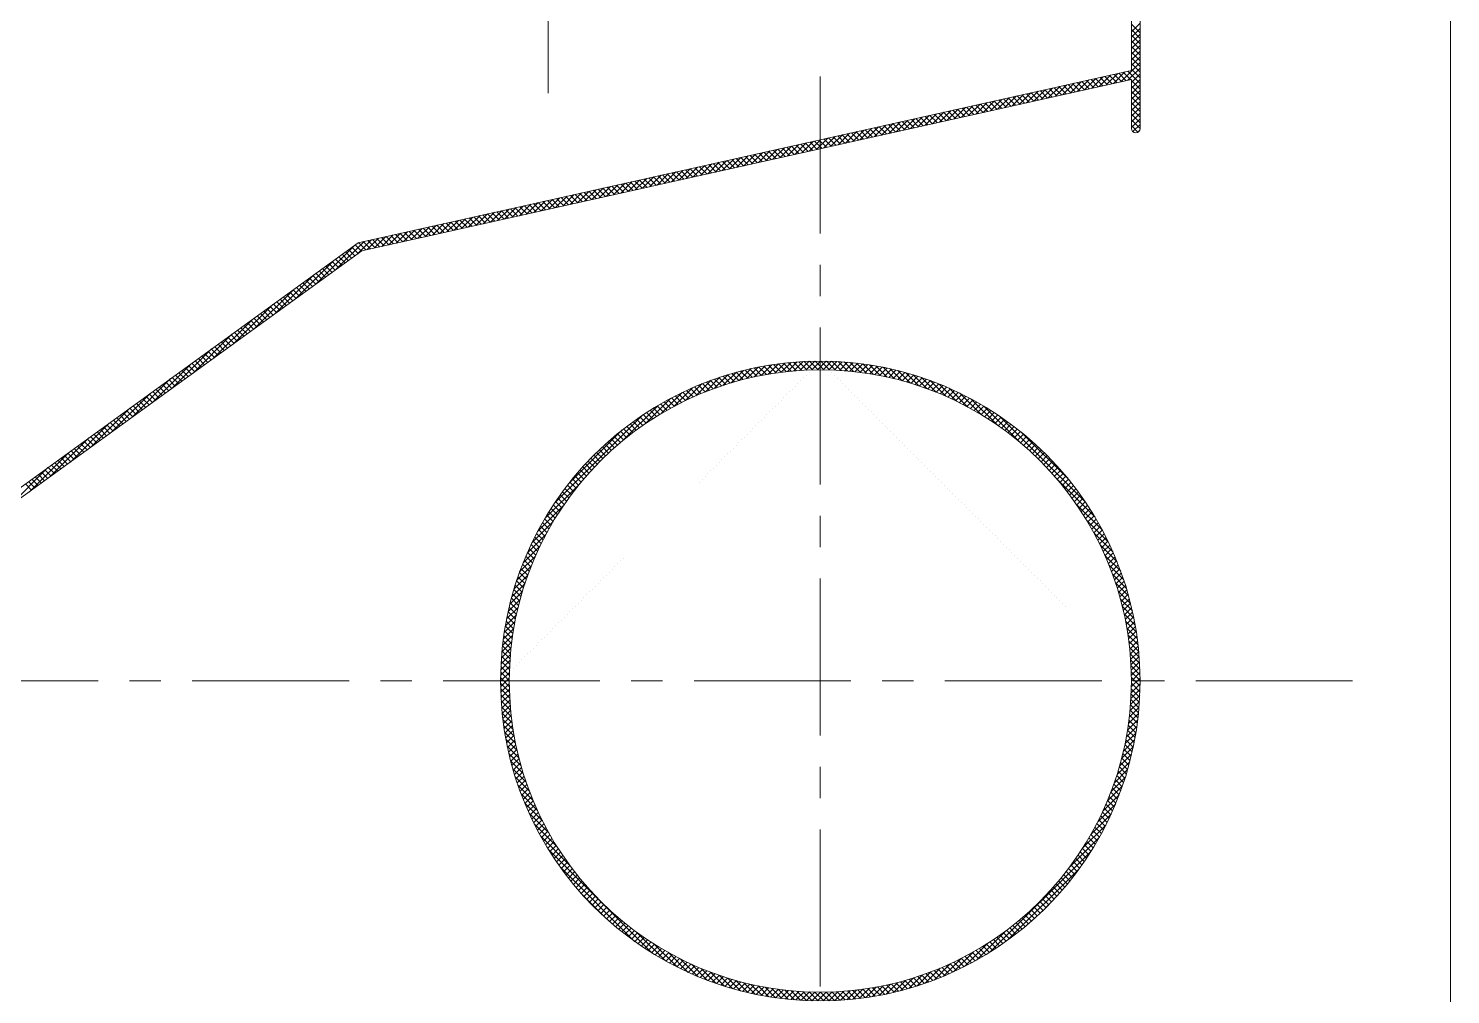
# Model space of a CAD drawing. Header units: millimetres. Extents: x 3251 to 3845, y 1091 to 1511.
# Drawn here: x 3583.14 to 3605.81, y 1142.05 to 1157.44 of the extents above; entities that cross this region are included whole.
import ezdxf

# ---------------------------------------------------------------- set-up
doc = ezdxf.new("R2010")
doc.units = ezdxf.units.MM
doc.linetypes.add('CENTERX2', pattern=[4, 2.5, -0.5, 0.5, -0.5])
for name, color, linetype, lineweight, true_color in [('1', 1, 'Continuous', 18, 0xff0000), ('2', 2, 'Continuous', 18, 0xffff00), ('3', 3, 'CENTERX2', 18, 0x00ff00)]:
    doc.layers.add(name, color=color, linetype=linetype, lineweight=lineweight, true_color=true_color)

msp = doc.modelspace()

# ---------------------------------------------------------------- hatches: boundary and pattern name
at = {"layer": '2'}
h = msp.add_hatch(dxfattribs=at)
h.set_pattern_fill('ANSI37', color=256, scale=0.02, style=0)
h.set_pattern_definition([(45, (3128.39006, 657.37576), (-0.0449012806, 0.0449012806), []), (135, (3128.39006, 657.37576), (-0.0449012806, -0.0449012806), [])])
edge = h.paths.add_edge_path(flags=0)
edge.add_line((3595.76311, 1152.14152), (3595.76311, 1152.00313))
edge.add_arc((3595.76311, 1147.04372), 4.9594, 90, 180)
edge.add_line((3590.8037, 1147.04372), (3590.66531, 1147.04372))
edge.add_arc((3595.76311, 1147.04372), 5.09779, 90, 180, ccw=False)
edge = h.paths.add_edge_path(flags=0)
edge.add_line((3595.76311, 1152.00313), (3595.76311, 1152.14152))
edge.add_arc((3595.76311, 1147.04372), 5.09779, 0, 90, ccw=False)
edge.add_line((3600.8609, 1147.04372), (3600.72251, 1147.04372))
edge.add_arc((3595.76311, 1147.04372), 4.9594, 0, 90)
edge = h.paths.add_edge_path(flags=0)
edge.add_line((3600.72251, 1147.04372), (3600.8609, 1147.04372))
edge.add_arc((3595.76311, 1147.04372), 5.09779, 270, 360, ccw=False)
edge.add_line((3595.76311, 1141.94593), (3595.76311, 1142.08432))
edge.add_arc((3595.76311, 1147.04372), 4.9594, 270, 360)
edge = h.paths.add_edge_path(flags=0)
edge.add_line((3590.66531, 1147.04372), (3590.8037, 1147.04372))
edge.add_arc((3595.76311, 1147.04372), 4.9594, 180, 270)
edge.add_line((3595.76311, 1142.08432), (3595.76311, 1141.94593))
edge.add_arc((3595.76311, 1147.04372), 5.09779, 180, 270, ccw=False)

# ---------------------------------------------------------------- linework, layer by layer
at = {"layer": '1'}
for p, q in [((3605.81178, 1203.38888), (3605.81178, 1138.13812)), ((3600.8609, 1185.64805), (3600.8609, 1155.85069)), ((3600.72251, 1184.75358), (3600.72251, 1156.77342)), ((3588.39404, 1154.0286), (3600.72251, 1156.77342)), ((3588.45206, 1153.89974), (3600.72251, 1156.63165)), ((3600.72251, 1156.63165), (3600.72251, 1155.85069)), ((3582.90419, 1150.05036), (3588.39404, 1154.0286)), ((3582.93747, 1149.90358), (3588.45206, 1153.89974))]:
    msp.add_line(p, q, dxfattribs=at)
for radius in [5.09779, 4.9594]:
    msp.add_circle((3595.76311, 1147.04372), radius, dxfattribs=at)
msp.add_arc((3600.79171, 1155.85069), 0.06919, 180, 360, dxfattribs=at)
at = {"layer": '2'}
for p, q in [((3600.72251, 1157.39176), (3600.8609, 1157.53015)), ((3600.8609, 1157.37553), (3600.72251, 1157.51392)), ((3600.72251, 1157.30196), (3600.8609, 1157.44035)), ((3600.8609, 1157.28573), (3600.72251, 1157.42412)), ((3600.72251, 1157.21216), (3600.8609, 1157.35055)), ((3600.8609, 1157.19593), (3600.72251, 1157.33432)), ((3600.72251, 1157.12235), (3600.8609, 1157.26074)), ((3600.8609, 1157.10612), (3600.72251, 1157.24451)), ((3600.72251, 1157.03255), (3600.8609, 1157.17094)), ((3600.8609, 1157.01632), (3600.72251, 1157.15471)), ((3600.72251, 1156.94275), (3600.8609, 1157.08114)), ((3600.55335, 1156.59398), (3600.8609, 1156.90153)), ((3600.8609, 1156.92652), (3600.72251, 1157.06491)), ((3600.72251, 1156.85295), (3600.8609, 1156.99134)), ((3600.8609, 1156.83672), (3600.72251, 1156.97511)), ((3600.8609, 1156.74691), (3600.72251, 1156.8853)), ((3599.86022, 1156.43966), (3600.0426, 1156.62205)), ((3599.97574, 1156.46538), (3600.15812, 1156.64777)), ((3600.19548, 1156.51431), (3600.07952, 1156.63027)), ((3600.09126, 1156.4911), (3600.27364, 1156.67349)), ((3600.26893, 1156.53066), (3600.15297, 1156.64662)), ((3600.20678, 1156.51682), (3600.38917, 1156.69921)), ((3600.34238, 1156.54701), (3600.22642, 1156.66297)), ((3600.41583, 1156.56337), (3600.29987, 1156.67933)), ((3600.32231, 1156.54254), (3600.50469, 1156.72493)), ((3600.48928, 1156.57972), (3600.37332, 1156.69568)), ((3600.43783, 1156.56826), (3600.62021, 1156.75065)), ((3600.56273, 1156.59607), (3600.44677, 1156.71203)), ((3600.63618, 1156.61243), (3600.52022, 1156.72839)), ((3600.70963, 1156.62878), (3600.59367, 1156.74474)), ((3600.8609, 1156.56731), (3600.66712, 1156.76109)), ((3600.66887, 1156.6197), (3600.8609, 1156.81173)), ((3600.8609, 1156.65711), (3600.72251, 1156.7955)), ((3600.72251, 1156.58354), (3600.8609, 1156.72193)), ((3600.72251, 1156.49374), (3600.8609, 1156.63213)), ((3598.93603, 1156.2339), (3599.11842, 1156.41629)), ((3599.16719, 1156.28537), (3599.05123, 1156.40133)), ((3599.05156, 1156.25962), (3599.23394, 1156.44201)), ((3599.24064, 1156.30172), (3599.12468, 1156.41768)), ((3599.16708, 1156.28534), (3599.34946, 1156.46773)), ((3599.31409, 1156.31807), (3599.19813, 1156.43403)), ((3599.38754, 1156.33443), (3599.27157, 1156.45039)), ((3599.2826, 1156.31106), (3599.46499, 1156.49345)), ((3599.46098, 1156.35078), (3599.34502, 1156.46674)), ((3599.39812, 1156.33678), (3599.58051, 1156.51917)), ((3599.53443, 1156.36713), (3599.41847, 1156.48309)), ((3599.60788, 1156.38348), (3599.49192, 1156.49944)), ((3599.51365, 1156.3625), (3599.69603, 1156.54489)), ((3599.68133, 1156.39984), (3599.56537, 1156.5158)), ((3599.62917, 1156.38822), (3599.81155, 1156.57061)), ((3599.75478, 1156.41619), (3599.63882, 1156.53215)), ((3599.82823, 1156.43254), (3599.71227, 1156.5485)), ((3599.74469, 1156.41394), (3599.92708, 1156.59633)), ((3599.90168, 1156.4489), (3599.78572, 1156.56486)), ((3599.97513, 1156.46525), (3599.85917, 1156.58121)), ((3600.04858, 1156.4816), (3599.93262, 1156.59756)), ((3600.12203, 1156.49795), (3600.00607, 1156.61392)), ((3600.8609, 1156.47751), (3600.72251, 1156.6159)), ((3600.72251, 1156.40393), (3600.8609, 1156.54232)), ((3600.8609, 1156.3877), (3600.72251, 1156.52609)), ((3600.72251, 1156.31413), (3600.8609, 1156.45252)), ((3600.8609, 1156.2979), (3600.72251, 1156.43629)), ((3597.89633, 1156.00242), (3598.07871, 1156.18481)), ((3598.01185, 1156.02814), (3598.19424, 1156.21053)), ((3598.13889, 1156.05643), (3598.02293, 1156.17239)), ((3598.21234, 1156.07278), (3598.09638, 1156.18874)), ((3598.12738, 1156.05386), (3598.30976, 1156.23625)), ((3598.28579, 1156.08913), (3598.16983, 1156.20509)), ((3598.2429, 1156.07958), (3598.42528, 1156.26197)), ((3598.35924, 1156.10549), (3598.24328, 1156.22145)), ((3598.43269, 1156.12184), (3598.31673, 1156.2378)), ((3598.35842, 1156.1053), (3598.54081, 1156.28769)), ((3598.50614, 1156.13819), (3598.39018, 1156.25415)), ((3598.57959, 1156.15454), (3598.46363, 1156.2705)), ((3598.47394, 1156.13102), (3598.65633, 1156.31341)), ((3598.65304, 1156.1709), (3598.53708, 1156.28686)), ((3598.58947, 1156.15674), (3598.77185, 1156.33913)), ((3598.72649, 1156.18725), (3598.61053, 1156.30321)), ((3598.79994, 1156.2036), (3598.68398, 1156.31956)), ((3598.70499, 1156.18246), (3598.88737, 1156.36485)), ((3598.87339, 1156.21996), (3598.75743, 1156.33592)), ((3598.82051, 1156.20818), (3599.0029, 1156.39057)), ((3598.94684, 1156.23631), (3598.83088, 1156.35227)), ((3599.02029, 1156.25266), (3598.90433, 1156.36862)), ((3599.09374, 1156.26901), (3598.97778, 1156.38497)), ((3600.72251, 1156.22433), (3600.8609, 1156.36272)), ((3600.8609, 1156.2081), (3600.72251, 1156.34649)), ((3600.72251, 1156.13453), (3600.8609, 1156.27292)), ((3600.8609, 1156.1183), (3600.72251, 1156.25669)), ((3600.72251, 1156.04472), (3600.8609, 1156.18311)), ((3600.8609, 1156.02849), (3600.72251, 1156.16688)), ((3596.85663, 1155.77094), (3597.03901, 1155.95333)), ((3596.97215, 1155.79666), (3597.15453, 1155.97905)), ((3597.1106, 1155.82749), (3596.99464, 1155.94345)), ((3597.18405, 1155.84384), (3597.06809, 1155.9598)), ((3597.08767, 1155.82238), (3597.27006, 1156.00477)), ((3597.2575, 1155.86019), (3597.14153, 1155.97615)), ((3597.20319, 1155.8481), (3597.38558, 1156.03049)), ((3597.33094, 1155.87654), (3597.21498, 1155.9925)), ((3597.40439, 1155.8929), (3597.28843, 1156.00886)), ((3597.31872, 1155.87382), (3597.5011, 1156.05621)), ((3597.47784, 1155.90925), (3597.36188, 1156.02521)), ((3597.43424, 1155.89954), (3597.61662, 1156.08193)), ((3597.55129, 1155.9256), (3597.43533, 1156.04156)), ((3597.62474, 1155.94196), (3597.50878, 1156.05792)), ((3597.54976, 1155.92526), (3597.73215, 1156.10765)), ((3597.69819, 1155.95831), (3597.58223, 1156.07427)), ((3597.77164, 1155.97466), (3597.65568, 1156.09062)), ((3597.66529, 1155.95098), (3597.84767, 1156.13337)), ((3597.84509, 1155.99101), (3597.72913, 1156.10698)), ((3597.78081, 1155.9767), (3597.96319, 1156.15909)), ((3597.91854, 1156.00737), (3597.80258, 1156.12333)), ((3597.99199, 1156.02372), (3597.87603, 1156.13968)), ((3598.06544, 1156.04007), (3597.94948, 1156.15603)), ((3600.72251, 1155.95492), (3600.8609, 1156.09331)), ((3600.8609, 1155.93869), (3600.72251, 1156.07708)), ((3600.72251, 1155.86512), (3600.8609, 1156.00351)), ((3600.86088, 1155.84891), (3600.72251, 1155.98728)), ((3595.81692, 1155.53946), (3595.99931, 1155.72185)), ((3595.93245, 1155.56518), (3596.11483, 1155.74757)), ((3596.0823, 1155.59854), (3595.96634, 1155.71451)), ((3596.15575, 1155.6149), (3596.03979, 1155.73086)), ((3596.04797, 1155.5909), (3596.23035, 1155.77329)), ((3596.2292, 1155.63125), (3596.11324, 1155.74721)), ((3596.16349, 1155.61662), (3596.34587, 1155.79901)), ((3596.30265, 1155.6476), (3596.18669, 1155.76356)), ((3596.3761, 1155.66396), (3596.26014, 1155.77992)), ((3596.27901, 1155.64234), (3596.4614, 1155.82473)), ((3596.44955, 1155.68031), (3596.33359, 1155.79627)), ((3596.39454, 1155.66806), (3596.57692, 1155.85045)), ((3596.523, 1155.69666), (3596.40704, 1155.81262)), ((3596.59645, 1155.71302), (3596.48049, 1155.82898)), ((3596.51006, 1155.69378), (3596.69244, 1155.87617)), ((3596.6699, 1155.72937), (3596.55394, 1155.84533)), ((3596.62558, 1155.7195), (3596.80797, 1155.90189)), ((3596.74335, 1155.74572), (3596.62739, 1155.86168)), ((3596.8168, 1155.76207), (3596.70084, 1155.87803)), ((3596.7411, 1155.74522), (3596.92349, 1155.92761)), ((3596.89025, 1155.77843), (3596.77429, 1155.89439)), ((3596.9637, 1155.79478), (3596.84774, 1155.91074)), ((3597.03715, 1155.81113), (3596.92119, 1155.92709)), ((3600.82813, 1155.79186), (3600.72251, 1155.89747)), ((3600.74597, 1155.79877), (3600.8609, 1155.91371)), ((3600.83017, 1155.79317), (3600.84923, 1155.81223)), ((3594.77722, 1155.30798), (3594.9596, 1155.49036)), ((3594.89274, 1155.3337), (3595.07513, 1155.51608)), ((3595.00826, 1155.35942), (3595.19065, 1155.5418)), ((3595.12746, 1155.38596), (3595.01149, 1155.50192)), ((3595.2009, 1155.40231), (3595.08494, 1155.51827)), ((3595.12379, 1155.38514), (3595.30617, 1155.56752)), ((3595.27435, 1155.41866), (3595.15839, 1155.53462)), ((3595.3478, 1155.43502), (3595.23184, 1155.55098)), ((3595.23931, 1155.41086), (3595.42169, 1155.59324)), ((3595.42125, 1155.45137), (3595.30529, 1155.56733)), ((3595.35483, 1155.43658), (3595.53722, 1155.61896)), ((3595.4947, 1155.46772), (3595.37874, 1155.58368)), ((3595.56815, 1155.48407), (3595.45219, 1155.60003)), ((3595.47035, 1155.4623), (3595.65274, 1155.64468)), ((3595.6416, 1155.50043), (3595.52564, 1155.61639)), ((3595.58588, 1155.48802), (3595.76826, 1155.6704)), ((3595.71505, 1155.51678), (3595.59909, 1155.63274)), ((3595.7885, 1155.53313), (3595.67254, 1155.64909)), ((3595.7014, 1155.51374), (3595.88378, 1155.69613)), ((3595.86195, 1155.54949), (3595.74599, 1155.66545)), ((3595.9354, 1155.56584), (3595.81944, 1155.6818)), ((3596.00885, 1155.58219), (3595.89289, 1155.69815)), ((3593.85304, 1155.10222), (3594.03542, 1155.2846)), ((3593.96856, 1155.12794), (3594.15094, 1155.31032)), ((3594.09916, 1155.15702), (3593.9832, 1155.27298)), ((3594.17261, 1155.17337), (3594.05665, 1155.28933)), ((3594.08408, 1155.15366), (3594.26647, 1155.33604)), ((3594.24606, 1155.18972), (3594.1301, 1155.30568)), ((3594.19961, 1155.17938), (3594.38199, 1155.36176)), ((3594.31951, 1155.20608), (3594.20355, 1155.32204)), ((3594.39296, 1155.22243), (3594.277, 1155.33839)), ((3594.31513, 1155.2051), (3594.49751, 1155.38748)), ((3594.46641, 1155.23878), (3594.35045, 1155.35474)), ((3594.53986, 1155.25513), (3594.4239, 1155.37109)), ((3594.43065, 1155.23082), (3594.61304, 1155.4132)), ((3594.61331, 1155.27149), (3594.49735, 1155.38745)), ((3594.54617, 1155.25654), (3594.72856, 1155.43892)), ((3594.68676, 1155.28784), (3594.5708, 1155.4038)), ((3594.76021, 1155.30419), (3594.64425, 1155.42015)), ((3594.6617, 1155.28226), (3594.84408, 1155.46464)), ((3594.83366, 1155.32055), (3594.7177, 1155.43651)), ((3594.90711, 1155.3369), (3594.79115, 1155.45286)), ((3594.98056, 1155.35325), (3594.8646, 1155.46921)), ((3595.05401, 1155.3696), (3594.93805, 1155.48556)), ((3592.81333, 1154.87074), (3592.99572, 1155.05312)), ((3592.92886, 1154.89646), (3593.11124, 1155.07884)), ((3593.07086, 1154.92808), (3592.9549, 1155.04404)), ((3593.14431, 1154.94443), (3593.02835, 1155.06039)), ((3593.04438, 1154.92218), (3593.22676, 1155.10456)), ((3593.21776, 1154.96078), (3593.1018, 1155.07674)), ((3593.1599, 1154.9479), (3593.34229, 1155.13028)), ((3593.29121, 1154.97713), (3593.17525, 1155.09309)), ((3593.36466, 1154.99349), (3593.2487, 1155.10945)), ((3593.27542, 1154.97362), (3593.45781, 1155.156)), ((3593.43811, 1155.00984), (3593.32215, 1155.1258)), ((3593.39095, 1154.99934), (3593.57333, 1155.18172)), ((3593.51156, 1155.02619), (3593.3956, 1155.14215)), ((3593.58501, 1155.04255), (3593.46905, 1155.15851)), ((3593.50647, 1155.02506), (3593.68885, 1155.20744)), ((3593.65846, 1155.0589), (3593.5425, 1155.17486)), ((3593.73191, 1155.07525), (3593.61595, 1155.19121)), ((3593.62199, 1155.05078), (3593.80438, 1155.23316)), ((3593.80536, 1155.0916), (3593.6894, 1155.20757)), ((3593.73752, 1155.0765), (3593.9199, 1155.25888)), ((3593.87881, 1155.10796), (3593.76285, 1155.22392)), ((3593.95226, 1155.12431), (3593.8363, 1155.24027)), ((3594.02571, 1155.14066), (3593.90975, 1155.25662)), ((3591.77363, 1154.63926), (3591.95601, 1154.82164)), ((3591.88915, 1154.66498), (3592.07154, 1154.84736)), ((3592.04257, 1154.69914), (3591.92661, 1154.8151)), ((3592.11602, 1154.71549), (3592.00006, 1154.83145)), ((3592.00468, 1154.6907), (3592.18706, 1154.87308)), ((3592.18947, 1154.73184), (3592.07351, 1154.8478)), ((3592.1202, 1154.71642), (3592.30258, 1154.8988)), ((3592.26292, 1154.74819), (3592.14696, 1154.86415)), ((3592.33637, 1154.76455), (3592.22041, 1154.88051)), ((3592.23572, 1154.74214), (3592.41811, 1154.92452)), ((3592.40982, 1154.7809), (3592.29386, 1154.89686)), ((3592.35124, 1154.76786), (3592.53363, 1154.95024)), ((3592.48327, 1154.79725), (3592.36731, 1154.91321)), ((3592.55672, 1154.81361), (3592.44076, 1154.92957)), ((3592.46677, 1154.79358), (3592.64915, 1154.97596)), ((3592.63017, 1154.82996), (3592.51421, 1154.94592)), ((3592.58229, 1154.8193), (3592.76467, 1155.00168)), ((3592.70362, 1154.84631), (3592.58766, 1154.96227)), ((3592.77707, 1154.86266), (3592.66111, 1154.97862)), ((3592.69781, 1154.84502), (3592.8802, 1155.0274)), ((3592.85052, 1154.87902), (3592.73456, 1154.99498)), ((3592.92397, 1154.89537), (3592.80801, 1155.01133)), ((3592.99742, 1154.91172), (3592.88145, 1155.02768)), ((3590.73393, 1154.40778), (3590.91631, 1154.59016)), ((3590.84945, 1154.4335), (3591.03183, 1154.61588)), ((3591.01427, 1154.47019), (3590.89831, 1154.58615)), ((3590.96497, 1154.45922), (3591.14736, 1154.6416)), ((3591.08772, 1154.48655), (3590.97176, 1154.60251)), ((3591.16117, 1154.5029), (3591.04521, 1154.61886)), ((3591.08049, 1154.48494), (3591.26288, 1154.66732)), ((3591.23462, 1154.51925), (3591.11866, 1154.63521)), ((3591.30807, 1154.53561), (3591.19211, 1154.65157)), ((3591.19602, 1154.51066), (3591.3784, 1154.69304)), ((3591.38152, 1154.55196), (3591.26556, 1154.66792)), ((3591.31154, 1154.53638), (3591.49392, 1154.71876)), ((3591.45497, 1154.56831), (3591.33901, 1154.68427)), ((3591.52842, 1154.58466), (3591.41246, 1154.70063)), ((3591.42706, 1154.5621), (3591.60945, 1154.74448)), ((3591.60187, 1154.60102), (3591.48591, 1154.71698)), ((3591.54259, 1154.58782), (3591.72497, 1154.7702)), ((3591.67532, 1154.61737), (3591.55936, 1154.73333)), ((3591.74877, 1154.63372), (3591.63281, 1154.74968)), ((3591.65811, 1154.61354), (3591.84049, 1154.79592)), ((3591.82222, 1154.65008), (3591.70626, 1154.76604)), ((3591.89567, 1154.66643), (3591.77971, 1154.78239)), ((3591.96912, 1154.68278), (3591.85316, 1154.79874)), ((3589.69422, 1154.1763), (3589.87661, 1154.35868)), ((3589.80975, 1154.20202), (3589.99213, 1154.3844)), ((3589.98598, 1154.24125), (3589.87002, 1154.35721)), ((3589.92527, 1154.22774), (3590.10765, 1154.41012)), ((3590.05943, 1154.25761), (3589.94347, 1154.37357)), ((3590.13288, 1154.27396), (3590.01692, 1154.38992)), ((3590.04079, 1154.25346), (3590.22318, 1154.43584)), ((3590.20633, 1154.29031), (3590.09037, 1154.40627)), ((3590.15631, 1154.27918), (3590.3387, 1154.46156)), ((3590.27978, 1154.30667), (3590.16382, 1154.42263)), ((3590.35323, 1154.32302), (3590.23727, 1154.43898)), ((3590.27184, 1154.3049), (3590.45422, 1154.48728)), ((3590.42668, 1154.33937), (3590.31072, 1154.45533)), ((3590.50013, 1154.35572), (3590.38417, 1154.47168)), ((3590.38736, 1154.33062), (3590.56974, 1154.513)), ((3590.57358, 1154.37208), (3590.45762, 1154.48804)), ((3590.50288, 1154.35634), (3590.68527, 1154.53872)), ((3590.64703, 1154.38843), (3590.53107, 1154.50439)), ((3590.72048, 1154.40478), (3590.60452, 1154.52074)), ((3590.6184, 1154.38206), (3590.80079, 1154.56444)), ((3590.79393, 1154.42114), (3590.67797, 1154.5371)), ((3590.86738, 1154.43749), (3590.75141, 1154.55345)), ((3590.94082, 1154.45384), (3590.82486, 1154.5698)), ((3588.65452, 1153.94482), (3588.8369, 1154.1272)), ((3588.77004, 1153.97054), (3588.95243, 1154.15292)), ((3588.95768, 1154.01231), (3588.84172, 1154.12827)), ((3588.88556, 1153.99626), (3589.06795, 1154.17864)), ((3589.03113, 1154.02867), (3588.91517, 1154.14463)), ((3589.10458, 1154.04502), (3588.98862, 1154.16098)), ((3589.00109, 1154.02198), (3589.18347, 1154.20436)), ((3589.17803, 1154.06137), (3589.06207, 1154.17733)), ((3589.11661, 1154.0477), (3589.29899, 1154.23008)), ((3589.25148, 1154.07772), (3589.13552, 1154.19369)), ((3589.32493, 1154.09408), (3589.20897, 1154.21004)), ((3589.23213, 1154.07342), (3589.41452, 1154.2558)), ((3589.39838, 1154.11043), (3589.28242, 1154.22639)), ((3589.34766, 1154.09914), (3589.53004, 1154.28152)), ((3589.47183, 1154.12678), (3589.35587, 1154.24274)), ((3589.54528, 1154.14314), (3589.42932, 1154.2591)), ((3589.46318, 1154.12486), (3589.64556, 1154.30724)), ((3589.61873, 1154.15949), (3589.50277, 1154.27545)), ((3589.69218, 1154.17584), (3589.57622, 1154.2918)), ((3589.5787, 1154.15058), (3589.76108, 1154.33296)), ((3589.76563, 1154.19219), (3589.64967, 1154.30816)), ((3589.83908, 1154.20855), (3589.72312, 1154.32451)), ((3589.91253, 1154.2249), (3589.79657, 1154.34086)), ((3587.71906, 1153.36857), (3588.33975, 1153.98926)), ((3588.04521, 1153.60491), (3588.49034, 1154.05004)), ((3588.34188, 1153.8199), (3588.24278, 1153.91899)), ((3588.39395, 1153.85763), (3588.29485, 1153.95672)), ((3588.44602, 1153.89536), (3588.34692, 1153.99446)), ((3588.37135, 1153.84125), (3588.60586, 1154.07576)), ((3588.51699, 1153.9142), (3588.40103, 1154.03016)), ((3588.59044, 1153.93055), (3588.47448, 1154.04651)), ((3588.539, 1153.9191), (3588.72138, 1154.10148)), ((3588.66389, 1153.9469), (3588.54793, 1154.06286)), ((3588.73734, 1153.96325), (3588.62137, 1154.07921)), ((3588.81078, 1153.97961), (3588.69482, 1154.09557)), ((3588.88423, 1153.99596), (3588.76827, 1154.11192)), ((3587.39292, 1153.13223), (3588.01361, 1153.75292)), ((3588.02946, 1153.5935), (3587.93036, 1153.6926)), ((3588.08153, 1153.63123), (3587.98243, 1153.73033)), ((3588.1336, 1153.66896), (3588.0345, 1153.76806)), ((3588.18567, 1153.7067), (3588.08657, 1153.80579)), ((3588.23774, 1153.74443), (3588.13864, 1153.84353)), ((3588.28981, 1153.78216), (3588.19071, 1153.88126)), ((3587.06678, 1152.89589), (3587.68747, 1153.51658)), ((3587.71704, 1153.3671), (3587.61794, 1153.4662)), ((3587.76911, 1153.40484), (3587.67001, 1153.50393)), ((3587.82118, 1153.44257), (3587.72208, 1153.54166)), ((3587.87325, 1153.4803), (3587.77415, 1153.5794)), ((3587.92532, 1153.51803), (3587.82622, 1153.61713)), ((3587.97739, 1153.55577), (3587.87829, 1153.65486)), ((3586.74064, 1152.65955), (3587.36133, 1153.28024)), ((3587.40462, 1153.14071), (3587.30552, 1153.2398)), ((3587.45669, 1153.17844), (3587.35759, 1153.27754)), ((3587.50876, 1153.21617), (3587.40966, 1153.31527)), ((3587.56083, 1153.25391), (3587.46173, 1153.353)), ((3587.6129, 1153.29164), (3587.5138, 1153.39073)), ((3587.66497, 1153.32937), (3587.56587, 1153.42847)), ((3586.41449, 1152.42321), (3587.03518, 1153.0439)), ((3587.0922, 1152.91431), (3586.9931, 1153.01341)), ((3587.14427, 1152.95205), (3587.04517, 1153.05114)), ((3587.19634, 1152.98978), (3587.09724, 1153.08887)), ((3587.24841, 1153.02751), (3587.14931, 1153.12661)), ((3587.30048, 1153.06524), (3587.20138, 1153.16434)), ((3587.35255, 1153.10298), (3587.25345, 1153.20207)), ((3586.08835, 1152.18687), (3586.70904, 1152.80756)), ((3586.77978, 1152.68792), (3586.68068, 1152.78701)), ((3586.83185, 1152.72565), (3586.73275, 1152.82475)), ((3586.88392, 1152.76338), (3586.78482, 1152.86248)), ((3586.93599, 1152.80111), (3586.83689, 1152.90021)), ((3586.98806, 1152.83885), (3586.88896, 1152.93794)), ((3587.04013, 1152.87658), (3586.94103, 1152.97568)), ((3585.76221, 1151.95053), (3586.3829, 1152.57122)), ((3586.46736, 1152.46152), (3586.36827, 1152.56062)), ((3586.51943, 1152.49925), (3586.42034, 1152.59835)), ((3586.5715, 1152.53699), (3586.4724, 1152.63608)), ((3586.62357, 1152.57472), (3586.52447, 1152.67381)), ((3586.67564, 1152.61245), (3586.57654, 1152.71155)), ((3586.72771, 1152.65018), (3586.62861, 1152.74928)), ((3585.43607, 1151.71419), (3586.05676, 1152.33488)), ((3586.15494, 1152.23513), (3586.05585, 1152.33422)), ((3586.20701, 1152.27286), (3586.10792, 1152.37195)), ((3586.25908, 1152.31059), (3586.15999, 1152.40969)), ((3586.31115, 1152.34832), (3586.21206, 1152.44742)), ((3586.36322, 1152.38606), (3586.26413, 1152.48515)), ((3586.41529, 1152.42379), (3586.3162, 1152.52288)), ((3585.10992, 1151.47785), (3585.73061, 1152.09854)), ((3585.84252, 1152.00873), (3585.74343, 1152.10783)), ((3585.89459, 1152.04646), (3585.7955, 1152.14556)), ((3585.94666, 1152.0842), (3585.84757, 1152.18329)), ((3585.99873, 1152.12193), (3585.89964, 1152.22102)), ((3586.0508, 1152.15966), (3585.95171, 1152.25876)), ((3586.10287, 1152.19739), (3586.00378, 1152.29649)), ((3584.78378, 1151.24151), (3585.40447, 1151.8622)), ((3585.5301, 1151.78233), (3585.43101, 1151.88143)), ((3585.58217, 1151.82007), (3585.48308, 1151.91916)), ((3585.63424, 1151.8578), (3585.53515, 1151.95689)), ((3585.68631, 1151.89553), (3585.58722, 1151.99463)), ((3585.73838, 1151.93326), (3585.63929, 1152.03236)), ((3585.79045, 1151.971), (3585.69136, 1152.07009)), ((3585.21768, 1151.55594), (3585.11859, 1151.65503)), ((3585.26975, 1151.59367), (3585.17066, 1151.69277)), ((3585.32182, 1151.6314), (3585.22273, 1151.7305)), ((3585.37389, 1151.66914), (3585.2748, 1151.76823)), ((3585.42596, 1151.70687), (3585.32687, 1151.80596)), ((3585.47803, 1151.7446), (3585.37894, 1151.8437)), ((3584.45764, 1151.00517), (3585.07833, 1151.62586)), ((3584.90526, 1151.32954), (3584.80617, 1151.42864)), ((3584.95733, 1151.36728), (3584.85824, 1151.46637)), ((3585.0094, 1151.40501), (3584.91031, 1151.5041)), ((3585.06147, 1151.44274), (3584.96238, 1151.54184)), ((3585.11354, 1151.48047), (3585.01445, 1151.57957)), ((3585.16561, 1151.51821), (3585.06652, 1151.6173)), ((3584.1315, 1150.76883), (3584.75219, 1151.38952)), ((3584.59284, 1151.10315), (3584.49375, 1151.20224)), ((3584.64491, 1151.14088), (3584.54582, 1151.23998)), ((3584.69698, 1151.17861), (3584.59789, 1151.27771)), ((3584.74905, 1151.21635), (3584.64996, 1151.31544)), ((3584.80112, 1151.25408), (3584.70203, 1151.35317)), ((3584.85319, 1151.29181), (3584.7541, 1151.39091)), ((3583.80535, 1150.53249), (3584.42604, 1151.15318)), ((3584.28042, 1150.87675), (3584.18133, 1150.97585)), ((3584.33249, 1150.91448), (3584.2334, 1151.01358)), ((3584.38456, 1150.95222), (3584.28547, 1151.05131)), ((3584.43663, 1150.98995), (3584.33754, 1151.08904)), ((3584.4887, 1151.02768), (3584.38961, 1151.12678)), ((3584.54077, 1151.06541), (3584.44168, 1151.16451)), ((3583.47921, 1150.29615), (3584.0999, 1150.91684)), ((3583.968, 1150.65036), (3583.86891, 1150.74945)), ((3584.02007, 1150.68809), (3583.92098, 1150.78718)), ((3584.07214, 1150.72582), (3583.97305, 1150.82492)), ((3584.12421, 1150.76355), (3584.02512, 1150.86265)), ((3584.17628, 1150.80129), (3584.07719, 1150.90038)), ((3584.22835, 1150.83902), (3584.12926, 1150.93811)), ((3583.15307, 1150.05981), (3583.77376, 1150.6805)), ((3583.65558, 1150.42396), (3583.55649, 1150.52306)), ((3583.70765, 1150.46169), (3583.60856, 1150.56079)), ((3583.75972, 1150.49943), (3583.66063, 1150.59852)), ((3583.81179, 1150.53716), (3583.7127, 1150.63625)), ((3583.86386, 1150.57489), (3583.76477, 1150.67399)), ((3583.91593, 1150.61262), (3583.81684, 1150.71172)), ((3582.83572, 1149.83226), (3583.44762, 1150.44416)), ((3583.34316, 1150.19756), (3583.24407, 1150.29666)), ((3583.39523, 1150.2353), (3583.29614, 1150.33439)), ((3583.4473, 1150.27303), (3583.34821, 1150.37213)), ((3583.49937, 1150.31076), (3583.40028, 1150.40986)), ((3583.55144, 1150.3485), (3583.45235, 1150.44759)), ((3583.60351, 1150.38623), (3583.50442, 1150.48532)), ((3583.18695, 1150.08437), (3583.08786, 1150.18346)), ((3583.23902, 1150.1221), (3583.13993, 1150.22119)), ((3583.29109, 1150.15983), (3583.192, 1150.25893))]:
    msp.add_line(p, q, dxfattribs=at)
at = {"layer": '3'}
for p, q in [((3591.42311, 1156.41144), (3591.42311, 1186.26181)), ((3595.76311, 1156.67507), (3595.76311, 1139.88578)), ((3604.24948, 1147.04372), (3560.38202, 1147.04372))]:
    msp.add_line(p, q, dxfattribs=at)

doc.saveas('drawing.dxf')
